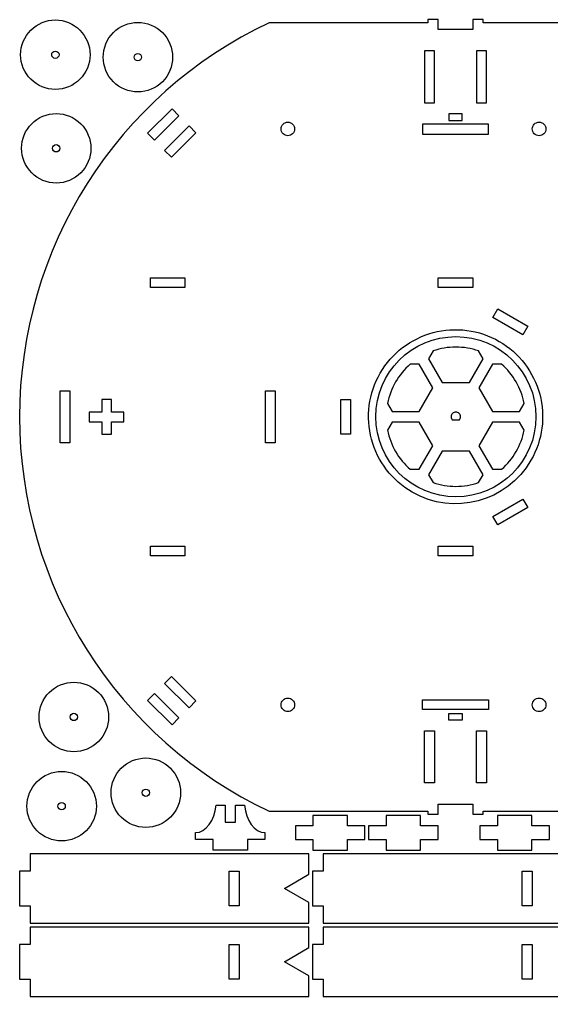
# Model space of a CAD drawing. Extents: x 10 to 440, y 10 to 290.
# Drawn here: x 10.1 to 162.5, y 10.1 to 289.9 of the extents above; entities that cross this region are included whole.
import ezdxf

# ---------------------------------------------------------------- set-up
doc = ezdxf.new("R2010")
doc.units = 0
doc.layers.add('Layer_1', color=7, linetype='CONTINUOUS')

msp = doc.modelspace()

# ---------------------------------------------------------------- linework, layer by layer
at = {"layer": 'Layer_1', "color": 7}
for p, q in [((125.05021, 289.050305), (81.570201, 289.050305)), ((126.99998, 289.050305), (125.05021, 289.050305)), ((127.05008, 289.050305), (126.99998, 289.050305)), ((130.0499, 289.949994), (127.05008, 289.949994)), ((127.05008, 289.949994), (127.05008, 289.050305)), ((130.0499, 289.050305), (130.0499, 289.949994)), ((130.0499, 288.050365), (130.0499, 289.050305)), ((142.9499, 289.949994), (139.95008, 289.949994)), ((139.95008, 289.949994), (139.95008, 289.050305)), ((139.95008, 289.050305), (139.95008, 288.050365)), ((142.9499, 289.050305), (142.9499, 289.949994)), ((143, 289.050305), (142.9499, 289.050305)), ((144.95027, 289.050305), (143, 289.050305)), ((188.42981, 289.050305), (144.95027, 289.050305)), ((130.0499, 287.050452), (130.0499, 288.050365)), ((139.95008, 287.050452), (130.0499, 287.050452)), ((139.95008, 288.050365), (139.95008, 287.050452)), ((128.95022, 280.95012), (126.15022, 280.95012)), ((126.15022, 280.95012), (126.15022, 266.05012)), ((128.95022, 266.05012), (128.95022, 280.95012)), ((143.85022, 280.95012), (141.05022, 280.95012)), ((141.05022, 280.95012), (141.05022, 266.05012)), ((143.85022, 266.05012), (143.85022, 280.95012)), ((21.366, 279.87), (21.366, 279.87)), ((30.266, 279.87), (30.266, 279.87)), ((45.019, 279.17), (45.019, 279.17)), ((53.919, 279.17), (53.919, 279.17)), ((126.15022, 266.05012), (128.95022, 266.05012)), ((141.05022, 266.05012), (143.85022, 266.05012)), ((46.75322, 257.34676), (53.75362, 264.34712)), ((53.75362, 264.34712), (55.73352, 262.36722)), ((55.73352, 262.36722), (48.73312, 255.36686)), ((136.95022, 262.95012), (133.05022, 262.95012)), ((133.05022, 262.95012), (133.05022, 261.05012)), ((133.05022, 261.05012), (136.95022, 261.05012)), ((136.95022, 261.05012), (136.95022, 262.95012)), ((51.63232, 252.46767), (58.63272, 259.46802)), ((58.63272, 259.46802), (60.61262, 257.48812)), ((144.44999, 259.95012), (125.54999, 259.95012)), ((125.54999, 259.95012), (125.54999, 257.15012)), ((144.44999, 257.15012), (144.44999, 259.95012)), ((48.73312, 255.36686), (46.75322, 257.34676)), ((60.61262, 257.48812), (53.61222, 250.48777)), ((86.950134, 256.65012), (86.950134, 256.65012)), ((125.54999, 257.15012), (144.44999, 257.15012)), ((158.95013, 256.65012), (158.95013, 256.65012)), ((21.619, 253.06), (21.619, 253.06)), ((30.519, 253.06), (30.519, 253.06)), ((53.61222, 250.48777), (51.63232, 252.46767)), ((47.55032, 213.1503), (47.55032, 215.9503)), ((47.55032, 215.9503), (57.45032, 215.9503)), ((57.45032, 215.9503), (57.45032, 213.1503)), ((130.05022, 213.1503), (130.05022, 215.9503)), ((130.05022, 215.9503), (139.95022, 215.9503)), ((139.95022, 215.9503), (139.95022, 213.1503)), ((57.45032, 213.1503), (47.55032, 213.1503)), ((139.95022, 213.1503), (130.05022, 213.1503)), ((145.73842, 204.59931), (147.13842, 207.02418)), ((154.31209, 199.64931), (145.73842, 204.59931)), ((147.13842, 207.02418), (155.71209, 202.07418)), ((155.71209, 202.07418), (154.31209, 199.64931)), ((135.060163, 196.095181), (135.060163, 196.095181)), ((128.600607, 195.006342), (127.300948, 192.754817)), ((142.900511, 192.754817), (141.600849, 195.005839)), ((124.615321, 191.205576), (122.016515, 191.205046)), ((128.515343, 184.450948), (124.615321, 191.205576)), ((127.300948, 192.754817), (131.200451, 186.00019)), ((139.000489, 186.00019), (142.900511, 192.754817)), ((145.5851, 191.204517), (141.685081, 184.449361)), ((148.184944, 191.204517), (145.5851, 191.204517)), ((113.41802, 188.61874), (113.41802, 188.61874)), ((131.200451, 186.00019), (139.000489, 186.00019)), ((21.65022, 168.65029), (21.65022, 183.55029)), ((21.65022, 183.55029), (24.45022, 183.55029)), ((24.45022, 183.55029), (24.45022, 168.65029)), ((80.55022, 168.65029), (80.55022, 183.55029)), ((80.55022, 183.55029), (83.35022, 183.55029)), ((83.35022, 183.55029), (83.35022, 168.65029)), ((124.61584, 177.695792), (128.515343, 184.450948)), ((141.685081, 184.449361), (145.5851, 177.69476)), ((36.40062, 181.05027), (33.60022, 181.05027)), ((33.60022, 181.05027), (33.60022, 177.50009)), ((36.40062, 177.50009), (36.40062, 181.05027)), ((102.15032, 171.15031), (102.15032, 181.05031)), ((102.15032, 181.05031), (104.95032, 181.05031)), ((104.95032, 181.05031), (104.95032, 171.15031)), ((115.51562, 179.947317), (116.815799, 177.695792)), ((153.384625, 177.69476), (154.684288, 179.945782)), ((33.60022, 177.50009), (30.05062, 177.50009)), ((30.05062, 177.50009), (30.05062, 174.70027)), ((39.95022, 177.50009), (36.40062, 177.50009)), ((39.95022, 174.70027), (39.95022, 177.50009)), ((116.815799, 177.695792), (124.61584, 177.695792)), ((135.10001, 177.495), (135.10001, 177.495)), ((145.5851, 177.69476), (153.384625, 177.69476)), ((30.05062, 174.70027), (33.60022, 174.70027)), ((33.60022, 174.70027), (33.60022, 171.15009)), ((36.40062, 171.15009), (36.40062, 174.70027)), ((36.40062, 174.70027), (39.95022, 174.70027)), ((116.815283, 174.59469), (115.51562, 172.343642)), ((124.615321, 174.59469), (116.815283, 174.59469)), ((128.515343, 167.840063), (124.615321, 174.59469)), ((134.08052, 175.2614), (136.11945, 175.2614)), ((145.584584, 174.59469), (141.684565, 167.840063)), ((153.384625, 174.59469), (145.584584, 174.59469)), ((154.684288, 172.343642), (153.384625, 174.59469)), ((158.05, 176.145), (158.05, 176.145)), ((33.60022, 171.15009), (36.40062, 171.15009)), ((104.95032, 171.15031), (102.15032, 171.15031)), ((24.45022, 168.65029), (21.65022, 168.65029)), ((83.35022, 168.65029), (80.55022, 168.65029)), ((124.615321, 161.085436), (128.515343, 167.840063)), ((131.199932, 166.289763), (127.300429, 159.535136)), ((138.999973, 166.289763), (131.199932, 166.289763)), ((142.899995, 159.535136), (138.999973, 166.289763)), ((141.684565, 167.840063), (145.584584, 161.085436)), ((122.015999, 161.085436), (124.615321, 161.085436)), ((145.584584, 161.085436), (148.184425, 161.085436)), ((127.300429, 159.535136), (128.600091, 157.283585)), ((141.599814, 157.283585), (142.899995, 159.535136)), ((145.73852, 147.60129), (154.31213, 152.55129)), ((154.31213, 152.55129), (155.71214, 150.12641)), ((155.71214, 150.12641), (147.13852, 145.17641)), ((147.13852, 145.17641), (145.73852, 147.60129)), ((47.55032, 136.2503), (47.55032, 139.0503)), ((47.55032, 139.0503), (57.45032, 139.0503)), ((57.45032, 139.0503), (57.45032, 136.2503)), ((130.05032, 136.2503), (130.05032, 139.0503)), ((130.05032, 139.0503), (139.95032, 139.0503)), ((139.95032, 139.0503), (139.95032, 136.2503)), ((57.45032, 136.2503), (47.55032, 136.2503)), ((139.95032, 136.2503), (130.05032, 136.2503)), ((51.63252, 99.73253), (53.61242, 101.71243)), ((53.61242, 101.71243), (60.61282, 94.71207)), ((58.63292, 92.73217), (51.63252, 99.73253)), ((46.75362, 94.85352), (48.73352, 96.83342)), ((48.73352, 96.83342), (55.73382, 89.83306)), ((53.75392, 87.85317), (46.75362, 94.85352)), ((60.61282, 94.71207), (58.63292, 92.73217)), ((125.55, 92.25012), (125.55, 95.05012)), ((125.55, 95.05012), (144.45, 95.05012)), ((144.45, 95.05012), (144.45, 92.25012)), ((26.663, 90.133), (26.663, 90.133)), ((35.563, 90.133), (35.563, 90.133)), ((55.73382, 89.83306), (53.75392, 87.85317)), ((86.950134, 91.65011), (86.950134, 91.65011)), ((144.45, 92.25012), (125.55, 92.25012)), ((133.05022, 89.25011), (133.05022, 91.15011)), ((133.05022, 91.15011), (136.95022, 91.15011)), ((136.95022, 91.15011), (136.95022, 89.25011)), ((158.95013, 91.65011), (158.95013, 91.65011)), ((136.95022, 89.25011), (133.05022, 89.25011)), ((126.15022, 71.25012), (126.15022, 86.15012)), ((126.15022, 86.15012), (128.95022, 86.15012)), ((128.95022, 86.15012), (128.95022, 71.25012)), ((141.05022, 71.25012), (141.05022, 86.15012)), ((141.05022, 86.15012), (143.85022, 86.15012)), ((143.85022, 86.15012), (143.85022, 71.25012)), ((128.95022, 71.25012), (126.15022, 71.25012)), ((143.85022, 71.25012), (141.05022, 71.25012)), ((47.288, 68.423), (47.288, 68.423)), ((56.188, 68.423), (56.188, 68.423)), ((23.167, 64.563), (23.167, 64.563)), ((32.067, 64.563), (32.067, 64.563)), ((66.358819, 64.89999), (68.999999, 64.89999)), ((68.999999, 64.89999), (68.999999, 60)), ((71.900069, 60), (71.900069, 64.89999)), ((71.900069, 64.89999), (74.541269, 64.89999)), ((130.04988, 64.14984), (130.04988, 65.14978)), ((130.04988, 65.14978), (139.95006, 65.14978)), ((139.95006, 65.14978), (139.95006, 64.14984)), ((81.570181, 63.1499), (125.05019, 63.1499)), ((94.09982, 61.89983), (94.09982, 58.90001)), ((104, 61.89983), (94.09982, 61.89983)), ((104, 58.90001), (104, 61.89983)), ((115.09983, 61.89983), (115.09983, 58.90001)), ((125, 61.89983), (115.09983, 61.89983)), ((125, 58.90001), (125, 61.89983)), ((125.05019, 63.1499), (126.99996, 63.1499)), ((126.99996, 63.1499), (127.05006, 63.1499)), ((127.05006, 63.1499), (127.05006, 62.25022)), ((127.05006, 62.25022), (130.04988, 62.25022)), ((130.04988, 63.1499), (130.04988, 64.14984)), ((130.04988, 62.25022), (130.04988, 63.1499)), ((139.95006, 64.14984), (139.95006, 63.1499)), ((139.95006, 63.1499), (139.95006, 62.25022)), ((139.95006, 62.25022), (142.94988, 62.25022)), ((142.94988, 62.25022), (142.94988, 63.1499)), ((142.94988, 63.1499), (143, 63.1499)), ((143, 63.1499), (144.95027, 63.1499)), ((144.95027, 63.1499), (188.42981, 63.1499)), ((147, 61.89983), (147, 58.90001)), ((156.90018, 61.89983), (147, 61.89983)), ((156.90018, 58.90001), (156.90018, 61.89983)), ((68.999999, 60), (71.900069, 60)), ((94.09982, 58.90001), (89.10012, 58.90001)), ((89.10012, 58.90001), (89.10012, 55)), ((109.0002, 58.90001), (104, 58.90001)), ((109.0002, 55), (109.0002, 58.90001)), ((115.09983, 58.90001), (110.10013, 58.90001)), ((110.10013, 58.90001), (110.10013, 55)), ((130.00021, 58.90001), (125, 58.90001)), ((130.00021, 55), (130.00021, 58.90001)), ((147, 58.90001), (142.0003, 58.90001)), ((142.0003, 58.90001), (142.0003, 55)), ((161.90038, 58.90001), (156.90018, 58.90001)), ((161.90038, 55), (161.90038, 58.90001)), ((60.499749, 55.00029), (60.499749, 57.00069)), ((80.399809, 57.00069), (80.399809, 55.00029)), ((65.499949, 55.00029), (60.499749, 55.00029)), ((65.499949, 52), (65.499949, 55.00029)), ((80.399809, 55.00029), (75.400129, 55.00029)), ((75.400129, 55.00029), (75.400129, 52)), ((89.10012, 55), (94.09982, 55)), ((94.09982, 55), (94.09982, 52.00018)), ((104, 52.00018), (104, 55)), ((104, 55), (109.0002, 55)), ((110.10013, 55), (115.09983, 55)), ((115.09983, 55), (115.09983, 52.00018)), ((125, 52.00018), (125, 55)), ((125, 55), (130.00021, 55)), ((142.0003, 55), (147, 55)), ((147, 55), (147, 52.00018)), ((156.90018, 52.00018), (156.90018, 55)), ((156.90018, 55), (161.90038, 55)), ((92.95001, 50.95034), (13.05001, 50.95034)), ((13.05001, 50.95034), (13.05001, 45.95011)), ((75.400129, 52), (65.499949, 52)), ((92.95001, 45.04163), (92.95001, 50.95034)), ((94.09982, 52.00018), (104, 52.00018)), ((176.95001, 50.95034), (97.05001, 50.95034)), ((97.05001, 50.95034), (97.05001, 45.95011)), ((115.09983, 52.00018), (125, 52.00018)), ((147, 52.00018), (156.90018, 52.00018)), ((13.05001, 45.95011), (10.05011, 45.95011)), ((10.05011, 45.95011), (10.05011, 36.05046)), ((70.15001, 36.050013), (70.15001, 45.950012)), ((70.15001, 45.950012), (72.95001, 45.950012)), ((72.95001, 45.950012), (72.95001, 36.050013)), ((85.94991, 41.00055), (92.95001, 45.04163)), ((97.05001, 45.95011), (94.05011, 45.95011)), ((94.05011, 45.95011), (94.05011, 36.05046)), ((154.15001, 36.050013), (154.15001, 45.950012)), ((154.15001, 45.950012), (156.95001, 45.950012)), ((156.95001, 45.950012), (156.95001, 36.050013)), ((92.95001, 36.95892), (85.94991, 41.00055)), ((92.95001, 31.05026), (92.95001, 36.95892)), ((10.05011, 36.05046), (13.05001, 36.05046)), ((13.05001, 36.05046), (13.05001, 31.05026)), ((72.95001, 36.050013), (70.15001, 36.050013)), ((94.05011, 36.05046), (97.05001, 36.05046)), ((97.05001, 36.05046), (97.05001, 31.05026)), ((156.95001, 36.050013), (154.15001, 36.050013)), ((13.05001, 31.05026), (92.95001, 31.05026)), ((97.05001, 31.05026), (176.95001, 31.05026)), ((92.95001, 29.95034), (13.05001, 29.95034)), ((13.05001, 29.95034), (13.05001, 24.95011)), ((92.95001, 24.04163), (92.95001, 29.95034)), ((176.95001, 29.95034), (97.05001, 29.95034)), ((97.05001, 29.95034), (97.05001, 24.95011)), ((13.05001, 24.95011), (10.05011, 24.95011)), ((10.05011, 24.95011), (10.05011, 15.05046)), ((70.15001, 15.050013), (70.15001, 24.950012)), ((70.15001, 24.950012), (72.95001, 24.950012)), ((72.95001, 24.950012), (72.95001, 15.050013)), ((85.94991, 20.00055), (92.95001, 24.04163)), ((97.05001, 24.95011), (94.05011, 24.95011)), ((94.05011, 24.95011), (94.05011, 15.05046)), ((154.15001, 15.050013), (154.15001, 24.950012)), ((154.15001, 24.950012), (156.95001, 24.950012)), ((156.95001, 24.950012), (156.95001, 15.050013)), ((92.95001, 15.95892), (85.94991, 20.00055)), ((10.05011, 15.05046), (13.05001, 15.05046)), ((13.05001, 15.05046), (13.05001, 10.05026)), ((72.95001, 15.050013), (70.15001, 15.050013)), ((92.95001, 10.05026), (92.95001, 15.95892)), ((94.05011, 15.05046), (97.05001, 15.05046)), ((97.05001, 15.05046), (97.05001, 10.05026)), ((156.95001, 15.050013), (154.15001, 15.050013)), ((13.05001, 10.05026), (92.95001, 10.05026)), ((97.05001, 10.05026), (176.95001, 10.05026))]:
    msp.add_line(p, q, dxfattribs=at)
for points in [[(81.570201, 289.050305), (37.89938, 268.392335), (10.050015, 224.410475), (10.05, 176.1001)], [(13.280287, 286.905713), (15.146274, 288.7717), (17.677096, 289.82), (20.316, 289.82)], [(20.316, 289.82), (22.954904, 289.82), (25.485726, 288.7717), (27.351713, 286.905713)], [(36.933287, 286.205713), (38.799274, 288.0717), (41.330096, 289.12), (43.969, 289.12)], [(43.969, 289.12), (46.607904, 289.12), (49.138726, 288.0717), (51.004713, 286.205713)], [(10.366, 279.87), (10.366, 282.508904), (11.4143, 285.039726), (13.280287, 286.905713)], [(27.351713, 286.905713), (29.2177, 285.039726), (30.266, 282.508904), (30.266, 279.87)], [(34.019, 279.17), (34.019, 281.808904), (35.0673, 284.339726), (36.933287, 286.205713)], [(51.004713, 286.205713), (52.8707, 284.339726), (53.919, 281.808904), (53.919, 279.17)], [(19.266, 279.87), (19.266, 280.148477), (19.376625, 280.415549), (19.573538, 280.612462)], [(19.573538, 280.612462), (19.770451, 280.809375), (20.037523, 280.92), (20.316, 280.92)], [(20.316, 280.92), (20.594477, 280.92), (20.861549, 280.809375), (21.058462, 280.612462)], [(21.058462, 280.612462), (21.255375, 280.415549), (21.366, 280.148477), (21.366, 279.87)], [(42.919, 279.17), (42.919, 279.448477), (43.029625, 279.715549), (43.226538, 279.912462)], [(43.226538, 279.912462), (43.423451, 280.109375), (43.690523, 280.22), (43.969, 280.22)], [(43.969, 280.22), (44.247477, 280.22), (44.514549, 280.109375), (44.711462, 279.912462)], [(44.711462, 279.912462), (44.908375, 279.715549), (45.019, 279.448477), (45.019, 279.17)], [(13.280287, 272.834287), (11.4143, 274.700274), (10.366, 277.231096), (10.366, 279.87)], [(19.573538, 279.127538), (19.376625, 279.324451), (19.266, 279.591523), (19.266, 279.87)], [(20.316, 278.82), (20.037523, 278.82), (19.770451, 278.930625), (19.573538, 279.127538)], [(21.058462, 279.127538), (20.861549, 278.930625), (20.594477, 278.82), (20.316, 278.82)], [(21.366, 279.87), (21.366, 279.591523), (21.255375, 279.324451), (21.058462, 279.127538)], [(30.266, 279.87), (30.266, 277.231096), (29.2177, 274.700274), (27.351713, 272.834287)], [(36.933287, 272.134287), (35.0673, 274.000274), (34.019, 276.531096), (34.019, 279.17)], [(43.226538, 278.427538), (43.029625, 278.624451), (42.919, 278.891523), (42.919, 279.17)], [(43.969, 278.12), (43.690523, 278.12), (43.423451, 278.230625), (43.226538, 278.427538)], [(44.711462, 278.427538), (44.514549, 278.230625), (44.247477, 278.12), (43.969, 278.12)], [(45.019, 279.17), (45.019, 278.891523), (44.908375, 278.624451), (44.711462, 278.427538)], [(53.919, 279.17), (53.919, 276.531096), (52.8707, 274.000274), (51.004713, 272.134287)], [(20.316, 269.92), (17.677096, 269.92), (15.146274, 270.9683), (13.280287, 272.834287)], [(27.351713, 272.834287), (25.485726, 270.9683), (22.954904, 269.92), (20.316, 269.92)], [(43.969, 269.22), (41.330096, 269.22), (38.799274, 270.2683), (36.933287, 272.134287)], [(51.004713, 272.134287), (49.138726, 270.2683), (46.607904, 269.22), (43.969, 269.22)], [(13.533287, 260.095713), (15.399274, 261.9617), (17.930096, 263.01), (20.569, 263.01)], [(20.569, 263.01), (23.207904, 263.01), (25.738726, 261.9617), (27.604713, 260.095713)], [(85.571276, 259.978979), (85.936972, 260.344675), (86.432962, 260.550121), (86.950134, 260.550121)], [(86.950134, 260.550121), (87.467306, 260.550121), (87.963296, 260.344675), (88.328992, 259.978979)], [(157.571272, 259.978979), (157.936968, 260.344675), (158.432958, 260.550121), (158.95013, 260.550121)], [(158.95013, 260.550121), (159.467302, 260.550121), (159.963292, 260.344675), (160.328988, 259.978979)], [(10.619, 253.06), (10.619, 255.698904), (11.6673, 258.229726), (13.533287, 260.095713)], [(27.604713, 260.095713), (29.4707, 258.229726), (30.519, 255.698904), (30.519, 253.06)], [(85.000134, 258.600121), (85.000134, 259.117293), (85.20558, 259.613283), (85.571276, 259.978979)], [(85.571275, 257.221262), (85.205579, 257.586958), (85.000134, 258.082949), (85.000134, 258.600121)], [(88.328992, 259.978979), (88.694688, 259.613283), (88.900134, 259.117293), (88.900134, 258.600121)], [(88.900134, 258.600121), (88.900134, 258.082949), (88.694689, 257.586958), (88.328993, 257.221262)], [(157.00013, 258.600121), (157.00013, 259.117293), (157.205576, 259.613283), (157.571272, 259.978979)], [(157.571271, 257.221262), (157.205575, 257.586958), (157.00013, 258.082949), (157.00013, 258.600121)], [(160.328988, 259.978979), (160.694684, 259.613283), (160.90013, 259.117293), (160.90013, 258.600121)], [(160.90013, 258.600121), (160.90013, 258.082949), (160.694685, 257.586958), (160.328989, 257.221262)], [(86.950134, 256.65012), (86.432962, 256.65012), (85.936971, 256.855566), (85.571275, 257.221262)], [(88.328993, 257.221262), (87.963297, 256.855566), (87.467306, 256.65012), (86.950134, 256.65012)], [(158.95013, 256.65012), (158.432958, 256.65012), (157.936967, 256.855566), (157.571271, 257.221262)], [(160.328989, 257.221262), (159.963293, 256.855566), (159.467302, 256.65012), (158.95013, 256.65012)], [(13.533287, 246.024287), (11.6673, 247.890274), (10.619, 250.421096), (10.619, 253.06)], [(19.519, 253.06), (19.519, 253.338477), (19.629625, 253.605549), (19.826538, 253.802462)], [(19.826538, 252.317538), (19.629625, 252.514451), (19.519, 252.781523), (19.519, 253.06)], [(19.826538, 253.802462), (20.023451, 253.999375), (20.290523, 254.11), (20.569, 254.11)], [(20.569, 252.01), (20.290523, 252.01), (20.023451, 252.120625), (19.826538, 252.317538)], [(20.569, 254.11), (20.847477, 254.11), (21.114549, 253.999375), (21.311462, 253.802462)], [(21.311462, 252.317538), (21.114549, 252.120625), (20.847477, 252.01), (20.569, 252.01)], [(21.311462, 253.802462), (21.508375, 253.605549), (21.619, 253.338477), (21.619, 253.06)], [(21.619, 253.06), (21.619, 252.781523), (21.508375, 252.514451), (21.311462, 252.317538)], [(30.519, 253.06), (30.519, 250.421096), (29.4707, 247.890274), (27.604713, 246.024287)], [(20.569, 243.11), (17.930096, 243.11), (15.399274, 244.1583), (13.533287, 246.024287)], [(27.604713, 246.024287), (25.738726, 244.1583), (23.207904, 243.11), (20.569, 243.11)], [(128.567846, 200.243624), (134.959539, 201.956271), (141.769792, 201.059676), (147.50042, 197.75108)], [(112.15, 176.145), (112.150001, 188.819935), (122.425065, 199.094999), (135.1, 199.095)], [(113.41802, 188.61874), (116.726595, 194.34938), (122.176152, 198.530977), (128.567846, 200.243624)], [(135.1, 199.095), (147.774935, 199.094999), (158.049999, 188.819935), (158.05, 176.145)], [(135.060163, 196.095181), (132.861692, 196.090633), (130.67909, 195.722728), (128.600607, 195.006342)], [(135.099954, 196.095181), (135.086691, 196.095195), (135.073427, 196.095195), (135.060163, 196.095181)], [(141.600849, 195.005839), (139.509276, 195.726903), (137.312331, 196.095041), (135.099954, 196.095181)], [(147.50042, 197.75108), (153.23104, 194.442502), (157.412622, 188.992954), (159.125264, 182.601275)], [(122.016515, 191.205046), (118.653399, 188.28355), (116.364876, 184.320468), (115.51562, 179.947317)], [(154.684288, 179.945782), (153.835657, 184.31909), (151.547678, 188.282529), (148.184944, 191.204517)], [(110.92553, 169.686186), (109.212873, 176.077866), (110.109448, 182.88811), (113.41802, 188.61874)], [(159.125264, 182.601275), (160.837906, 176.209597), (159.941319, 169.39936), (156.63274, 163.66874)], [(134.145402, 177.099813), (133.892224, 176.846768), (133.749993, 176.503562), (133.75, 176.1457)], [(135.10001, 177.495), (134.741964, 177.495011), (134.39858, 177.352858), (134.145402, 177.099813)], [(136.054605, 177.099806), (135.801432, 177.35285), (135.458052, 177.495006), (135.10001, 177.495)], [(136.45, 176.1457), (136.450007, 176.503558), (136.307779, 176.846761), (136.054605, 177.099806)], [(10.05, 176.1001), (10.050013, 127.789732), (37.89937, 83.807875), (81.570181, 63.1499)], [(135.1, 153.195), (122.425065, 153.195001), (112.150001, 163.470065), (112.15, 176.145)], [(133.75, 176.1457), (133.750047, 175.820772), (133.867409, 175.506774), (134.08052, 175.2614)], [(158.05, 176.145), (158.049999, 163.470065), (147.774935, 153.195001), (135.1, 153.195)], [(136.11945, 175.2614), (136.332572, 175.50677), (136.449944, 175.820768), (136.45, 176.1457)], [(115.51562, 172.343642), (116.364639, 167.970387), (118.652983, 164.007133), (122.015999, 161.085436)], [(148.184425, 161.085436), (151.54725, 164.00721), (153.835408, 167.970456), (154.684288, 172.343642)], [(122.55042, 154.5364), (116.819786, 157.844965), (112.638188, 163.294507), (110.92553, 169.686186)], [(156.63274, 163.66874), (149.74299, 151.735346), (134.48382, 147.646659), (122.55042, 154.5364)], [(128.600091, 157.283585), (130.691367, 156.562814), (132.887954, 156.194856), (135.099954, 156.194772)], [(135.099954, 156.194772), (137.311954, 156.194857), (139.508539, 156.562814), (141.599814, 157.283585)], [(18.577287, 97.168713), (20.443274, 99.0347), (22.974096, 100.083), (25.613, 100.083)], [(25.613, 100.083), (28.251904, 100.083), (30.782726, 99.0347), (32.648713, 97.168713)], [(15.663, 90.133), (15.663, 92.771904), (16.7113, 95.302726), (18.577287, 97.168713)], [(32.648713, 97.168713), (34.5147, 95.302726), (35.563, 92.771904), (35.563, 90.133)], [(85.571276, 94.978968), (85.936972, 95.344664), (86.432962, 95.55011), (86.950134, 95.55011)], [(86.950134, 95.55011), (87.467306, 95.55011), (87.963296, 95.344664), (88.328992, 94.978968)], [(157.571272, 94.978968), (157.936968, 95.344664), (158.432958, 95.55011), (158.95013, 95.55011)], [(158.95013, 95.55011), (159.467302, 95.55011), (159.963292, 95.344664), (160.328988, 94.978968)], [(85.000134, 93.60011), (85.000134, 94.117282), (85.20558, 94.613272), (85.571276, 94.978968)], [(85.571276, 92.221252), (85.20558, 92.586948), (85.000134, 93.082938), (85.000134, 93.60011)], [(88.328992, 94.978968), (88.694688, 94.613272), (88.900134, 94.117282), (88.900134, 93.60011)], [(88.900134, 93.60011), (88.900134, 93.082938), (88.694688, 92.586948), (88.328992, 92.221252)], [(157.00013, 93.60011), (157.00013, 94.117282), (157.205576, 94.613272), (157.571272, 94.978968)], [(157.571272, 92.221252), (157.205576, 92.586948), (157.00013, 93.082938), (157.00013, 93.60011)], [(160.328988, 94.978968), (160.694684, 94.613272), (160.90013, 94.117282), (160.90013, 93.60011)], [(160.90013, 93.60011), (160.90013, 93.082938), (160.694684, 92.586948), (160.328988, 92.221252)], [(18.577287, 83.097287), (16.7113, 84.963274), (15.663, 87.494096), (15.663, 90.133)], [(24.563, 90.133), (24.563, 90.411477), (24.673625, 90.678549), (24.870538, 90.875462)], [(24.870538, 89.390538), (24.673625, 89.587451), (24.563, 89.854523), (24.563, 90.133)], [(24.870538, 90.875462), (25.067451, 91.072375), (25.334523, 91.183), (25.613, 91.183)], [(25.613, 91.183), (25.891477, 91.183), (26.158549, 91.072375), (26.355462, 90.875462)], [(26.355462, 90.875462), (26.552375, 90.678549), (26.663, 90.411477), (26.663, 90.133)], [(26.663, 90.133), (26.663, 89.854523), (26.552375, 89.587451), (26.355462, 89.390538)], [(35.563, 90.133), (35.563, 87.494096), (34.5147, 84.963274), (32.648713, 83.097287)], [(86.950134, 91.65011), (86.432962, 91.65011), (85.936972, 91.855556), (85.571276, 92.221252)], [(88.328992, 92.221252), (87.963296, 91.855556), (87.467306, 91.65011), (86.950134, 91.65011)], [(158.95013, 91.65011), (158.432958, 91.65011), (157.936968, 91.855556), (157.571272, 92.221252)], [(160.328988, 92.221252), (159.963292, 91.855556), (159.467302, 91.65011), (158.95013, 91.65011)], [(25.613, 89.083), (25.334523, 89.083), (25.067451, 89.193625), (24.870538, 89.390538)], [(26.355462, 89.390538), (26.158549, 89.193625), (25.891477, 89.083), (25.613, 89.083)], [(25.613, 80.183), (22.974096, 80.183), (20.443274, 81.2313), (18.577287, 83.097287)], [(32.648713, 83.097287), (30.782726, 81.2313), (28.251904, 80.183), (25.613, 80.183)], [(39.202287, 75.458713), (41.068274, 77.3247), (43.599096, 78.373), (46.238, 78.373)], [(46.238, 78.373), (48.876904, 78.373), (51.407726, 77.3247), (53.273713, 75.458713)], [(15.081287, 71.598713), (16.947274, 73.4647), (19.478096, 74.513), (22.117, 74.513)], [(22.117, 74.513), (24.755904, 74.513), (27.286726, 73.4647), (29.152713, 71.598713)], [(36.288, 68.423), (36.288, 71.061904), (37.3363, 73.592726), (39.202287, 75.458713)], [(53.273713, 75.458713), (55.1397, 73.592726), (56.188, 71.061904), (56.188, 68.423)], [(12.167, 64.563), (12.167, 67.201904), (13.2153, 69.732726), (15.081287, 71.598713)], [(29.152713, 71.598713), (31.0187, 69.732726), (32.067, 67.201904), (32.067, 64.563)], [(39.202287, 61.387287), (37.3363, 63.253274), (36.288, 65.784096), (36.288, 68.423)], [(45.188, 68.423), (45.188, 68.701477), (45.298625, 68.968549), (45.495538, 69.165462)], [(45.495538, 67.680538), (45.298625, 67.877451), (45.188, 68.144523), (45.188, 68.423)], [(45.495538, 69.165462), (45.692451, 69.362375), (45.959523, 69.473), (46.238, 69.473)], [(46.238, 67.373), (45.959523, 67.373), (45.692451, 67.483625), (45.495538, 67.680538)], [(46.238, 69.473), (46.516477, 69.473), (46.783549, 69.362375), (46.980462, 69.165462)], [(46.980462, 67.680538), (46.783549, 67.483625), (46.516477, 67.373), (46.238, 67.373)], [(46.980462, 69.165462), (47.177375, 68.968549), (47.288, 68.701477), (47.288, 68.423)], [(47.288, 68.423), (47.288, 68.144523), (47.177375, 67.877451), (46.980462, 67.680538)], [(56.188, 68.423), (56.188, 65.784096), (55.1397, 63.253274), (53.273713, 61.387287)], [(15.081287, 57.527287), (13.2153, 59.393274), (12.167, 61.924096), (12.167, 64.563)], [(21.067, 64.563), (21.067, 64.841477), (21.177625, 65.108549), (21.374538, 65.305462)], [(21.374538, 63.820538), (21.177625, 64.017451), (21.067, 64.284523), (21.067, 64.563)], [(21.374538, 65.305462), (21.571451, 65.502375), (21.838523, 65.613), (22.117, 65.613)], [(22.117, 65.613), (22.395477, 65.613), (22.662549, 65.502375), (22.859462, 65.305462)], [(22.859462, 65.305462), (23.056375, 65.108549), (23.167, 64.841477), (23.167, 64.563)], [(23.167, 64.563), (23.167, 64.284523), (23.056375, 64.017451), (22.859462, 63.820538)], [(32.067, 64.563), (32.067, 61.924096), (31.0187, 59.393274), (29.152713, 57.527287)], [(60.499749, 57.00069), (63.496629, 57.03843), (66.007088, 60.423075), (66.358819, 64.89999)], [(74.541269, 64.89999), (74.892974, 60.423374), (77.403132, 57.038829), (80.399809, 57.00069)], [(22.117, 63.513), (21.838523, 63.513), (21.571451, 63.623625), (21.374538, 63.820538)], [(22.859462, 63.820538), (22.662549, 63.623625), (22.395477, 63.513), (22.117, 63.513)], [(46.238, 58.473), (43.599096, 58.473), (41.068274, 59.5213), (39.202287, 61.387287)], [(53.273713, 61.387287), (51.407726, 59.5213), (48.876904, 58.473), (46.238, 58.473)], [(22.117, 54.613), (19.478096, 54.613), (16.947274, 55.6613), (15.081287, 57.527287)], [(29.152713, 57.527287), (27.286726, 55.6613), (24.755904, 54.613), (22.117, 54.613)]]:
    msp.add_open_spline(points, degree=3, dxfattribs=at)

doc.saveas('drawing.dxf')
